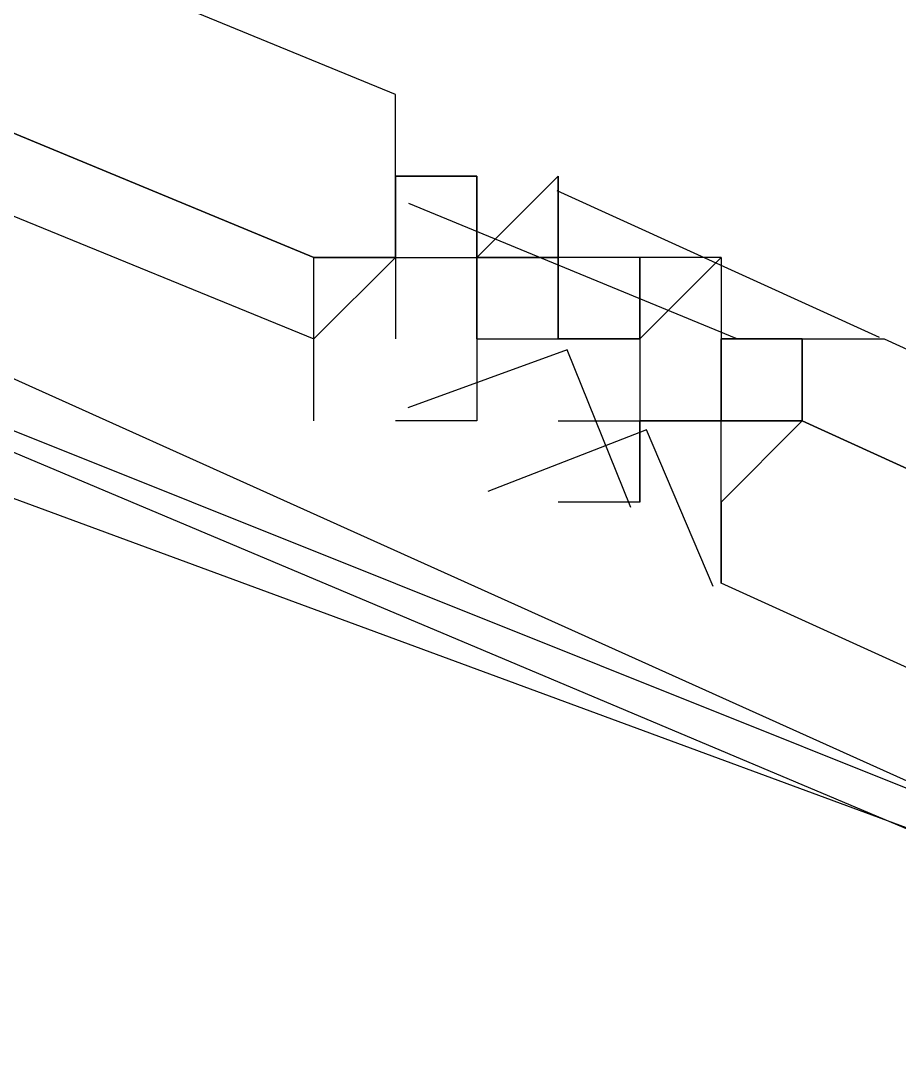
# Model space of a CAD drawing. Header units: feet. Extents: x -84 to 198, y -22 to 181.
# Drawn here: x 130.6054 to 130.7491, y 145.0585 to 145.2298 of the extents above; entities that cross this region are included whole.
import ezdxf

# ---------------------------------------------------------------- set-up
doc = ezdxf.new("R2010")
doc.units = ezdxf.units.FT
doc.layers.add('A-LINEA', color=7, linetype='CONTINUOUS')

msp = doc.modelspace()

# ---------------------------------------------------------------- linework, layer by layer
at = {"layer": 'A-LINEA'}
for p, q in [((130.6667, 145.2178), (130.6667, 145.2178)), ((130.6667, 145.2178), (130.6667, 145.2178)), ((130.6667, 145.2044), (130.68, 145.2044)), ((130.6667, 145.2044), (130.6667, 145.2044)), ((130.6667, 145.2044), (130.6667, 145.2044)), ((130.6667, 145.2044), (130.6667, 145.2044)), ((130.6667, 145.2044), (130.6667, 145.2044)), ((130.6667, 145.2044), (130.6667, 145.2044)), ((130.6667, 145.2044), (130.6667, 145.2044)), ((130.6667, 145.2044), (130.6667, 145.2044)), ((130.6667, 145.2044), (130.6667, 145.2044)), ((130.6667, 145.2044), (130.6667, 145.2044)), ((130.6667, 145.2044), (130.6667, 145.2044)), ((130.6667, 145.2044), (130.6667, 145.2044)), ((130.6667, 145.2044), (130.6667, 145.2044)), ((130.6667, 145.2044), (130.6667, 145.2044)), ((130.6667, 145.2044), (130.6667, 145.2044)), ((130.6667, 145.2044), (130.6667, 145.1911)), ((130.6667, 145.2044), (130.6667, 145.2044)), ((130.6667, 145.2044), (130.6667, 145.2044)), ((130.6667, 145.1911), (130.6667, 145.2044)), ((130.6667, 145.2044), (130.68, 145.2044)), ((130.6667, 145.2044), (130.6667, 145.2044)), ((130.6667, 145.2044), (130.6667, 145.2044)), ((130.6667, 145.2044), (130.6667, 145.2044)), ((130.6667, 145.2044), (130.6667, 145.2044)), ((130.6667, 145.2044), (130.6667, 145.2044)), ((130.6667, 145.2044), (130.6667, 145.2044)), ((130.6667, 145.2044), (130.6667, 145.2044)), ((130.6667, 145.2044), (130.6667, 145.2044)), ((130.6667, 145.2044), (130.6667, 145.2044)), ((130.6667, 145.2044), (130.6667, 145.2044)), ((130.6667, 145.2044), (130.6667, 145.2044)), ((130.6667, 145.2044), (130.6667, 145.2044)), ((130.6667, 145.2044), (130.6667, 145.2044)), ((130.6667, 145.2044), (130.6667, 145.2044)), ((130.6667, 145.2044), (130.6667, 145.1911)), ((130.6667, 145.2044), (130.6667, 145.2044)), ((130.6667, 145.2044), (130.6667, 145.2044)), ((130.6667, 145.1911), (130.6667, 145.2044)), ((130.68, 145.1911), (130.68, 145.2044)), ((130.68, 145.2044), (130.68, 145.2044)), ((130.68, 145.2044), (130.68, 145.2044)), ((130.68, 145.2044), (130.68, 145.2044)), ((130.68, 145.2044), (130.68, 145.2044)), ((130.68, 145.2044), (130.68, 145.2044)), ((130.68, 145.2044), (130.68, 145.2044)), ((130.68, 145.2044), (130.68, 145.2044)), ((130.68, 145.2044), (130.68, 145.2044)), ((130.68, 145.2044), (130.68, 145.2044)), ((130.68, 145.2044), (130.68, 145.2044)), ((130.68, 145.2044), (130.68, 145.2044)), ((130.68, 145.2044), (130.68, 145.2044)), ((130.68, 145.2044), (130.68, 145.2044)), ((130.68, 145.2044), (130.68, 145.2044)), ((130.68, 145.2044), (130.68, 145.2044)), ((130.68, 145.2044), (130.68, 145.2044)), ((130.68, 145.2044), (130.68, 145.2044)), ((130.68, 145.2044), (130.68, 145.2044)), ((130.68, 145.2044), (130.68, 145.2044)), ((130.68, 145.2044), (130.68, 145.2044)), ((130.68, 145.2044), (130.68, 145.2044)), ((130.68, 145.2044), (130.68, 145.2044)), ((130.68, 145.2044), (130.68, 145.2044)), ((130.68, 145.2044), (130.68, 145.2044)), ((130.68, 145.1911), (130.68, 145.2044)), ((130.68, 145.2044), (130.68, 145.2044)), ((130.68, 145.2044), (130.68, 145.2044)), ((130.68, 145.2044), (130.68, 145.2044)), ((130.68, 145.2044), (130.68, 145.2044)), ((130.68, 145.2044), (130.68, 145.2044)), ((130.68, 145.2044), (130.68, 145.2044)), ((130.68, 145.2044), (130.68, 145.2044)), ((130.68, 145.2044), (130.68, 145.2044)), ((130.68, 145.2044), (130.68, 145.2044)), ((130.68, 145.2044), (130.68, 145.2044)), ((130.68, 145.2044), (130.68, 145.2044)), ((130.68, 145.2044), (130.68, 145.2044)), ((130.68, 145.2044), (130.68, 145.2044)), ((130.68, 145.2044), (130.68, 145.2044)), ((130.68, 145.2044), (130.68, 145.2044)), ((130.68, 145.2044), (130.68, 145.2044)), ((130.68, 145.2044), (130.68, 145.2044)), ((130.68, 145.2044), (130.68, 145.2044)), ((130.68, 145.2044), (130.68, 145.2044)), ((130.68, 145.2044), (130.68, 145.2044)), ((130.68, 145.2044), (130.68, 145.2044)), ((130.68, 145.2044), (130.68, 145.2044)), ((130.68, 145.2044), (130.68, 145.2044)), ((130.68, 145.2044), (130.68, 145.2044)), ((130.6933, 145.2044), (130.6933, 145.2044)), ((130.6933, 145.1911), (130.6933, 145.2044)), ((130.6933, 145.1911), (130.6933, 145.2044)), ((130.6933, 145.2044), (130.6933, 145.1911)), ((130.6933, 145.2044), (130.6933, 145.1911)), ((130.6933, 145.2044), (130.6933, 145.1911)), ((130.6933, 145.2044), (130.6933, 145.2044)), ((130.6933, 145.2044), (130.6933, 145.2044)), ((130.6933, 145.2044), (130.6933, 145.2044)), ((130.6933, 145.2044), (130.6933, 145.2044)), ((130.6933, 145.2044), (130.6933, 145.2044)), ((130.6933, 145.2044), (130.6933, 145.2044)), ((130.6933, 145.2044), (130.6933, 145.2044)), ((130.6933, 145.1911), (130.6933, 145.2044)), ((130.6933, 145.2044), (130.6933, 145.2044)), ((130.6933, 145.2044), (130.6933, 145.2044)), ((130.6933, 145.1911), (130.6933, 145.2044)), ((130.6933, 145.2044), (130.6933, 145.2044)), ((130.6933, 145.2044), (130.6933, 145.2044)), ((130.6933, 145.1911), (130.6933, 145.2044)), ((130.6933, 145.1911), (130.6933, 145.2044)), ((130.6933, 145.2044), (130.6933, 145.1911)), ((130.6933, 145.2044), (130.6933, 145.1911)), ((130.6933, 145.2044), (130.6933, 145.1911)), ((130.6933, 145.2044), (130.6933, 145.2044)), ((130.6933, 145.2044), (130.6933, 145.2044)), ((130.6933, 145.2044), (130.6933, 145.2044)), ((130.6933, 145.2044), (130.6933, 145.2044)), ((130.6933, 145.2044), (130.6933, 145.2044)), ((130.6933, 145.2044), (130.6933, 145.2044)), ((130.6933, 145.2044), (130.6933, 145.2044)), ((130.6933, 145.1911), (130.6933, 145.2044)), ((130.6933, 145.2044), (130.6933, 145.2044)), ((130.6933, 145.2044), (130.6933, 145.2044)), ((130.6933, 145.1911), (130.6933, 145.2044)), ((130.6933, 145.2044), (130.6933, 145.2044)), ((130.6931, 145.2021), (130.7459, 145.1781)), ((130.6931, 145.2021), (130.7459, 145.1781)), ((130.6688, 145.2), (130.7224, 145.1779)), ((130.6688, 145.2), (130.7224, 145.1779)), ((130.6533, 145.1911), (130.6533, 145.1911)), ((130.6533, 145.1911), (130.6667, 145.1911)), ((130.6533, 145.1911), (130.6533, 145.1911)), ((130.6533, 145.1911), (130.6667, 145.1911)), ((130.6667, 145.1911), (130.6667, 145.1911)), ((130.6667, 145.1911), (130.6667, 145.1911)), ((130.6667, 145.1911), (130.6667, 145.1911)), ((130.6667, 145.1911), (130.68, 145.1911)), ((130.6667, 145.1911), (130.6667, 145.1911)), ((130.6667, 145.1911), (130.6667, 145.1911)), ((130.6667, 145.1911), (130.6667, 145.1911)), ((130.6667, 145.1911), (130.6667, 145.1911)), ((130.6667, 145.1911), (130.6667, 145.1911)), ((130.6667, 145.1911), (130.6667, 145.1911)), ((130.6667, 145.1911), (130.68, 145.1911)), ((130.6667, 145.1911), (130.68, 145.1911)), ((130.6667, 145.1911), (130.68, 145.1911)), ((130.6667, 145.1911), (130.6667, 145.1911)), ((130.6667, 145.1911), (130.6667, 145.1911)), ((130.6667, 145.1911), (130.6667, 145.1911)), ((130.6667, 145.1911), (130.6667, 145.1778)), ((130.6667, 145.1911), (130.6667, 145.1911)), ((130.6667, 145.1911), (130.6667, 145.1911)), ((130.6667, 145.1911), (130.6667, 145.1911)), ((130.6667, 145.1911), (130.6667, 145.1911)), ((130.6667, 145.1911), (130.6667, 145.1778)), ((130.6667, 145.1911), (130.6667, 145.1911)), ((130.6667, 145.1911), (130.6667, 145.1911)), ((130.6667, 145.1911), (130.6667, 145.1911)), ((130.6667, 145.1911), (130.6667, 145.1911)), ((130.6667, 145.1911), (130.68, 145.1911)), ((130.6667, 145.1911), (130.6667, 145.1911)), ((130.6667, 145.1911), (130.6667, 145.1911)), ((130.6667, 145.1911), (130.6667, 145.1911)), ((130.6667, 145.1911), (130.6667, 145.1911)), ((130.6667, 145.1911), (130.6667, 145.1911)), ((130.6667, 145.1911), (130.6667, 145.1911)), ((130.6667, 145.1911), (130.68, 145.1911)), ((130.6667, 145.1911), (130.68, 145.1911)), ((130.6667, 145.1911), (130.68, 145.1911)), ((130.6667, 145.1911), (130.6667, 145.1911)), ((130.6667, 145.1911), (130.6667, 145.1911)), ((130.6667, 145.1911), (130.6667, 145.1911)), ((130.6667, 145.1911), (130.6667, 145.1778)), ((130.6667, 145.1911), (130.6667, 145.1911)), ((130.6667, 145.1911), (130.6667, 145.1911)), ((130.6667, 145.1911), (130.6667, 145.1911)), ((130.6667, 145.1911), (130.6667, 145.1911)), ((130.6667, 145.1911), (130.6667, 145.1778)), ((130.6667, 145.1911), (130.6667, 145.1911)), ((130.68, 145.1911), (130.68, 145.1911)), ((130.68, 145.1911), (130.68, 145.1911)), ((130.68, 145.1911), (130.68, 145.1911)), ((130.68, 145.1911), (130.68, 145.1911)), ((130.68, 145.1911), (130.68, 145.1911)), ((130.68, 145.1911), (130.68, 145.1911)), ((130.68, 145.1911), (130.68, 145.1911)), ((130.68, 145.1911), (130.68, 145.1911)), ((130.68, 145.1911), (130.6933, 145.1911)), ((130.68, 145.1911), (130.68, 145.1911)), ((130.68, 145.1911), (130.68, 145.1911)), ((130.68, 145.1778), (130.68, 145.1911)), ((130.68, 145.1911), (130.68, 145.1911)), ((130.68, 145.1911), (130.68, 145.1911)), ((130.68, 145.1911), (130.68, 145.1911)), ((130.68, 145.1911), (130.68, 145.1911)), ((130.68, 145.1911), (130.68, 145.1911)), ((130.68, 145.1911), (130.68, 145.1911)), ((130.68, 145.1911), (130.68, 145.1911)), ((130.68, 145.1911), (130.68, 145.1911)), ((130.68, 145.1911), (130.68, 145.1911)), ((130.68, 145.1911), (130.6933, 145.1911)), ((130.68, 145.1911), (130.68, 145.1911)), ((130.68, 145.1911), (130.68, 145.1911)), ((130.68, 145.1911), (130.68, 145.1911)), ((130.68, 145.1911), (130.68, 145.1911)), ((130.68, 145.1778), (130.68, 145.1911)), ((130.68, 145.1911), (130.68, 145.1911)), ((130.68, 145.1911), (130.68, 145.1911)), ((130.68, 145.1911), (130.68, 145.1911)), ((130.68, 145.1778), (130.68, 145.1911)), ((130.68, 145.1911), (130.68, 145.1911)), ((130.68, 145.1911), (130.68, 145.1911)), ((130.68, 145.1911), (130.68, 145.1911)), ((130.68, 145.1911), (130.68, 145.1911)), ((130.68, 145.1911), (130.68, 145.1911)), ((130.68, 145.1911), (130.68, 145.1911)), ((130.68, 145.1911), (130.68, 145.1911)), ((130.68, 145.1911), (130.68, 145.1911)), ((130.68, 145.1911), (130.6933, 145.1911)), ((130.68, 145.1911), (130.68, 145.1911)), ((130.68, 145.1911), (130.68, 145.1911)), ((130.68, 145.1778), (130.68, 145.1911)), ((130.68, 145.1911), (130.68, 145.1911)), ((130.68, 145.1911), (130.68, 145.1911)), ((130.68, 145.1911), (130.68, 145.1911)), ((130.68, 145.1911), (130.68, 145.1911)), ((130.68, 145.1911), (130.68, 145.1911)), ((130.68, 145.1911), (130.68, 145.1911)), ((130.68, 145.1911), (130.68, 145.1911)), ((130.68, 145.1911), (130.68, 145.1911)), ((130.68, 145.1911), (130.68, 145.1911)), ((130.68, 145.1911), (130.6933, 145.1911)), ((130.68, 145.1911), (130.68, 145.1911)), ((130.68, 145.1911), (130.68, 145.1911)), ((130.68, 145.1911), (130.68, 145.1911)), ((130.68, 145.1911), (130.68, 145.1911)), ((130.68, 145.1778), (130.68, 145.1911)), ((130.68, 145.1911), (130.68, 145.1911)), ((130.68, 145.1911), (130.68, 145.1911)), ((130.68, 145.1911), (130.68, 145.1911)), ((130.68, 145.1778), (130.68, 145.1911)), ((130.6933, 145.1778), (130.6933, 145.1911)), ((130.6933, 145.1911), (130.6933, 145.1911)), ((130.6933, 145.1911), (130.6933, 145.1911)), ((130.6933, 145.1911), (130.6933, 145.1911)), ((130.6933, 145.1778), (130.6933, 145.1911)), ((130.7067, 145.1911), (130.6933, 145.1911)), ((130.6933, 145.1911), (130.6933, 145.1911)), ((130.6933, 145.1911), (130.6933, 145.1911)), ((130.6933, 145.1911), (130.6933, 145.1911)), ((130.6933, 145.1911), (130.6933, 145.1911)), ((130.6933, 145.1911), (130.6933, 145.1911)), ((130.6933, 145.1911), (130.6933, 145.1911)), ((130.6933, 145.1911), (130.6933, 145.1911)), ((130.6933, 145.1911), (130.6933, 145.1911)), ((130.6933, 145.1911), (130.6933, 145.1911)), ((130.6933, 145.1911), (130.6933, 145.1911)), ((130.6933, 145.1911), (130.6933, 145.1911)), ((130.6933, 145.1911), (130.6933, 145.1911)), ((130.6933, 145.1911), (130.6933, 145.1911)), ((130.6933, 145.1911), (130.6933, 145.1911)), ((130.6933, 145.1911), (130.6933, 145.1911)), ((130.6933, 145.1911), (130.6933, 145.1911)), ((130.6933, 145.1911), (130.6933, 145.1911)), ((130.6933, 145.1911), (130.6933, 145.1911)), ((130.6933, 145.1911), (130.6933, 145.1911)), ((130.6933, 145.1911), (130.6933, 145.1911)), ((130.6933, 145.1911), (130.6933, 145.1911)), ((130.6933, 145.1911), (130.6933, 145.1911)), ((130.6933, 145.1911), (130.6933, 145.1911)), ((130.6933, 145.1911), (130.6933, 145.1911)), ((130.6933, 145.1911), (130.6933, 145.1911)), ((130.6933, 145.1911), (130.6933, 145.1911)), ((130.6933, 145.1911), (130.6933, 145.1911)), ((130.6933, 145.1911), (130.6933, 145.1911)), ((130.6933, 145.1911), (130.6933, 145.1911)), ((130.6933, 145.1911), (130.6933, 145.1911)), ((130.6933, 145.1911), (130.6933, 145.1911)), ((130.6933, 145.1911), (130.6933, 145.1911)), ((130.6933, 145.1911), (130.6933, 145.1911)), ((130.6933, 145.1911), (130.6933, 145.1911)), ((130.6933, 145.1911), (130.6933, 145.1911)), ((130.6933, 145.1911), (130.6933, 145.1911)), ((130.6933, 145.1911), (130.6933, 145.1911)), ((130.6933, 145.1911), (130.6933, 145.1911)), ((130.6933, 145.1911), (130.6933, 145.1911)), ((130.6933, 145.1911), (130.6933, 145.1911)), ((130.6933, 145.1911), (130.6933, 145.1911)), ((130.6933, 145.1911), (130.6933, 145.1911)), ((130.6933, 145.1911), (130.6933, 145.1911)), ((130.6933, 145.1911), (130.6933, 145.1911)), ((130.6933, 145.1911), (130.6933, 145.1911)), ((130.6933, 145.1778), (130.6933, 145.1911)), ((130.6933, 145.1911), (130.6933, 145.1911)), ((130.6933, 145.1911), (130.6933, 145.1911)), ((130.6933, 145.1911), (130.6933, 145.1911)), ((130.6933, 145.1778), (130.6933, 145.1911)), ((130.7067, 145.1911), (130.6933, 145.1911)), ((130.6933, 145.1911), (130.6933, 145.1911)), ((130.6933, 145.1911), (130.6933, 145.1911)), ((130.6933, 145.1911), (130.6933, 145.1911)), ((130.6933, 145.1911), (130.6933, 145.1911)), ((130.6933, 145.1911), (130.6933, 145.1911)), ((130.6933, 145.1911), (130.6933, 145.1911)), ((130.6933, 145.1911), (130.6933, 145.1911)), ((130.6933, 145.1911), (130.6933, 145.1911)), ((130.6933, 145.1911), (130.6933, 145.1911)), ((130.6933, 145.1911), (130.6933, 145.1911)), ((130.6933, 145.1911), (130.6933, 145.1911)), ((130.6933, 145.1911), (130.6933, 145.1911)), ((130.6933, 145.1911), (130.6933, 145.1911)), ((130.6933, 145.1911), (130.6933, 145.1911)), ((130.6933, 145.1911), (130.6933, 145.1911)), ((130.6933, 145.1911), (130.6933, 145.1911)), ((130.6933, 145.1911), (130.6933, 145.1911)), ((130.6933, 145.1911), (130.6933, 145.1911)), ((130.6933, 145.1911), (130.6933, 145.1911)), ((130.6933, 145.1911), (130.6933, 145.1911)), ((130.6933, 145.1911), (130.6933, 145.1911)), ((130.6933, 145.1911), (130.6933, 145.1911)), ((130.6933, 145.1911), (130.6933, 145.1911)), ((130.6933, 145.1911), (130.6933, 145.1911)), ((130.6933, 145.1911), (130.6933, 145.1911)), ((130.6933, 145.1911), (130.6933, 145.1911)), ((130.6933, 145.1911), (130.6933, 145.1911)), ((130.6933, 145.1911), (130.6933, 145.1911)), ((130.6933, 145.1911), (130.6933, 145.1911)), ((130.6933, 145.1911), (130.6933, 145.1911)), ((130.6933, 145.1911), (130.6933, 145.1911)), ((130.6933, 145.1911), (130.6933, 145.1911)), ((130.6933, 145.1911), (130.6933, 145.1911)), ((130.6933, 145.1911), (130.6933, 145.1911)), ((130.6933, 145.1911), (130.6933, 145.1911)), ((130.6933, 145.1911), (130.6933, 145.1911)), ((130.6933, 145.1911), (130.6933, 145.1911)), ((130.6933, 145.1911), (130.6933, 145.1911)), ((130.6933, 145.1911), (130.6933, 145.1911)), ((130.6933, 145.1911), (130.6933, 145.1911)), ((130.6933, 145.1911), (130.6933, 145.1911)), ((130.6933, 145.1911), (130.6933, 145.1911)), ((130.6933, 145.1911), (130.6933, 145.1911)), ((130.6933, 145.1911), (130.6933, 145.1911)), ((130.6933, 145.1911), (130.6933, 145.1911)), ((130.72, 145.1911), (130.7067, 145.1911)), ((130.7067, 145.1911), (130.7067, 145.1911)), ((130.7067, 145.1911), (130.7067, 145.1911)), ((130.7067, 145.1911), (130.7067, 145.1911)), ((130.7067, 145.1911), (130.7067, 145.1911)), ((130.7067, 145.1911), (130.7067, 145.1911)), ((130.7067, 145.1911), (130.7067, 145.1911)), ((130.7067, 145.1911), (130.7067, 145.1911)), ((130.7067, 145.1911), (130.7067, 145.1911)), ((130.7067, 145.1911), (130.7067, 145.1911)), ((130.7067, 145.1911), (130.7067, 145.1911)), ((130.7067, 145.1911), (130.7067, 145.1911)), ((130.7067, 145.1778), (130.7067, 145.1911)), ((130.7067, 145.1911), (130.7067, 145.1911)), ((130.7067, 145.1911), (130.7067, 145.1911)), ((130.7067, 145.1911), (130.7067, 145.1911)), ((130.7067, 145.1911), (130.7067, 145.1911)), ((130.7067, 145.1911), (130.7067, 145.1911)), ((130.7067, 145.1911), (130.7067, 145.1911)), ((130.7067, 145.1911), (130.7067, 145.1911)), ((130.7067, 145.1911), (130.7067, 145.1911)), ((130.7067, 145.1911), (130.7067, 145.1911)), ((130.7067, 145.1911), (130.7067, 145.1911)), ((130.7067, 145.1911), (130.7067, 145.1911)), ((130.7067, 145.1911), (130.7067, 145.1911)), ((130.7067, 145.1911), (130.7067, 145.1911)), ((130.7067, 145.1911), (130.7067, 145.1911)), ((130.7067, 145.1911), (130.7067, 145.1911)), ((130.7067, 145.1911), (130.7067, 145.1911)), ((130.7067, 145.1911), (130.7067, 145.1911)), ((130.7067, 145.1911), (130.7067, 145.1911)), ((130.7067, 145.1911), (130.7067, 145.1911)), ((130.7067, 145.1911), (130.7067, 145.1911)), ((130.7067, 145.1911), (130.7067, 145.1911)), ((130.7067, 145.1911), (130.7067, 145.1778)), ((130.7067, 145.1911), (130.7067, 145.1778)), ((130.7067, 145.1911), (130.7067, 145.1778)), ((130.7067, 145.1911), (130.7067, 145.1911)), ((130.7067, 145.1911), (130.7067, 145.1911)), ((130.7067, 145.1911), (130.7067, 145.1911)), ((130.72, 145.1911), (130.7067, 145.1911)), ((130.72, 145.1911), (130.7067, 145.1911)), ((130.72, 145.1911), (130.7067, 145.1911)), ((130.72, 145.1911), (130.7067, 145.1911)), ((130.7067, 145.1911), (130.7067, 145.1911)), ((130.7067, 145.1911), (130.7067, 145.1911)), ((130.7067, 145.1911), (130.7067, 145.1911)), ((130.7067, 145.1911), (130.7067, 145.1911)), ((130.7067, 145.1911), (130.7067, 145.1911)), ((130.7067, 145.1911), (130.7067, 145.1911)), ((130.7067, 145.1911), (130.7067, 145.1911)), ((130.7067, 145.1911), (130.7067, 145.1911)), ((130.7067, 145.1911), (130.7067, 145.1911)), ((130.7067, 145.1911), (130.7067, 145.1911)), ((130.7067, 145.1911), (130.7067, 145.1911)), ((130.7067, 145.1778), (130.7067, 145.1911)), ((130.7067, 145.1911), (130.7067, 145.1911)), ((130.7067, 145.1911), (130.7067, 145.1911)), ((130.7067, 145.1911), (130.7067, 145.1911)), ((130.7067, 145.1911), (130.7067, 145.1911)), ((130.7067, 145.1911), (130.7067, 145.1911)), ((130.7067, 145.1911), (130.7067, 145.1911)), ((130.7067, 145.1911), (130.7067, 145.1911)), ((130.7067, 145.1911), (130.7067, 145.1911)), ((130.7067, 145.1911), (130.7067, 145.1911)), ((130.7067, 145.1911), (130.7067, 145.1911)), ((130.7067, 145.1911), (130.7067, 145.1911)), ((130.7067, 145.1911), (130.7067, 145.1911)), ((130.7067, 145.1911), (130.7067, 145.1911)), ((130.7067, 145.1911), (130.7067, 145.1911)), ((130.7067, 145.1911), (130.7067, 145.1911)), ((130.7067, 145.1911), (130.7067, 145.1911)), ((130.7067, 145.1911), (130.7067, 145.1911)), ((130.7067, 145.1911), (130.7067, 145.1911)), ((130.7067, 145.1911), (130.7067, 145.1911)), ((130.7067, 145.1911), (130.7067, 145.1911)), ((130.7067, 145.1911), (130.7067, 145.1911)), ((130.7067, 145.1911), (130.7067, 145.1778)), ((130.7067, 145.1911), (130.7067, 145.1778)), ((130.7067, 145.1911), (130.7067, 145.1778)), ((130.7067, 145.1911), (130.7067, 145.1911)), ((130.7067, 145.1911), (130.7067, 145.1911)), ((130.7067, 145.1911), (130.7067, 145.1911)), ((130.72, 145.1911), (130.7067, 145.1911)), ((130.72, 145.1911), (130.7067, 145.1911)), ((130.72, 145.1911), (130.7067, 145.1911)), ((130.72, 145.1911), (130.72, 145.1911)), ((130.72, 145.1911), (130.72, 145.1911)), ((130.72, 145.1911), (130.72, 145.1911)), ((130.72, 145.1911), (130.72, 145.1911)), ((130.72, 145.1911), (130.72, 145.1911)), ((130.72, 145.1911), (130.72, 145.1911)), ((130.72, 145.1911), (130.72, 145.1911)), ((130.72, 145.1911), (130.72, 145.1778)), ((130.72, 145.1911), (130.72, 145.1778)), ((130.72, 145.1911), (130.72, 145.1911)), ((130.72, 145.1911), (130.72, 145.1911)), ((130.72, 145.1911), (130.72, 145.1911)), ((130.72, 145.1911), (130.72, 145.1911)), ((130.72, 145.1911), (130.72, 145.1911)), ((130.72, 145.1911), (130.72, 145.1911)), ((130.72, 145.1911), (130.72, 145.1911)), ((130.72, 145.1911), (130.72, 145.1911)), ((130.72, 145.1911), (130.72, 145.1911)), ((130.72, 145.1911), (130.72, 145.1911)), ((130.72, 145.1911), (130.72, 145.1778)), ((130.72, 145.1911), (130.72, 145.1778)), ((130.72, 145.1911), (130.72, 145.1911)), ((130.72, 145.1911), (130.72, 145.1911)), ((130.72, 145.1911), (130.72, 145.1911)), ((130.6533, 145.1778), (130.6533, 145.1778)), ((130.6533, 145.1778), (130.6533, 145.1778)), ((130.6533, 145.1778), (130.6533, 145.1778)), ((130.6533, 145.1778), (130.6533, 145.1778)), ((130.6533, 145.1778), (130.6533, 145.1778)), ((130.6533, 145.1778), (130.6533, 145.1778)), ((130.6533, 145.1778), (130.6533, 145.1778)), ((130.6533, 145.1778), (130.6533, 145.1778)), ((130.6533, 145.1778), (130.6533, 145.1778)), ((130.6533, 145.1778), (130.6533, 145.1778)), ((130.6533, 145.1778), (130.6533, 145.1778)), ((130.6533, 145.1778), (130.6533, 145.1778)), ((130.6533, 145.1778), (130.6533, 145.1778)), ((130.6533, 145.1778), (130.6533, 145.1778)), ((130.6533, 145.1778), (130.6533, 145.1778)), ((130.6533, 145.1778), (130.6533, 145.1778)), ((130.6533, 145.1778), (130.6533, 145.1778)), ((130.6533, 145.1778), (130.6533, 145.1778)), ((130.6533, 145.1778), (130.6533, 145.1778)), ((130.6533, 145.1778), (130.6533, 145.1778)), ((130.6533, 145.1778), (130.6533, 145.1778)), ((130.6533, 145.1778), (130.6533, 145.1778)), ((130.6533, 145.1778), (130.6533, 145.1778)), ((130.6533, 145.1778), (130.6533, 145.1778)), ((130.6533, 145.1778), (130.6533, 145.1778)), ((130.6533, 145.1778), (130.6533, 145.1778)), ((130.6667, 145.1778), (130.6667, 145.1778)), ((130.6667, 145.1778), (130.6667, 145.1778)), ((130.6667, 145.1778), (130.6667, 145.1778)), ((130.6667, 145.1778), (130.6667, 145.1778)), ((130.6667, 145.1778), (130.6667, 145.1778)), ((130.6667, 145.1778), (130.6667, 145.1778)), ((130.6667, 145.1778), (130.6667, 145.1778)), ((130.6667, 145.1778), (130.6667, 145.1778)), ((130.6667, 145.1778), (130.6667, 145.1778)), ((130.6667, 145.1778), (130.6667, 145.1778)), ((130.6667, 145.1778), (130.6667, 145.1778)), ((130.6667, 145.1778), (130.6667, 145.1778)), ((130.6667, 145.1778), (130.6667, 145.1778)), ((130.6667, 145.1778), (130.6667, 145.1778)), ((130.6667, 145.1778), (130.6667, 145.1778)), ((130.6667, 145.1778), (130.6667, 145.1778)), ((130.6667, 145.1778), (130.6667, 145.1778)), ((130.6667, 145.1778), (130.6667, 145.1778)), ((130.6667, 145.1778), (130.6667, 145.1778)), ((130.6667, 145.1778), (130.6667, 145.1778)), ((130.6667, 145.1778), (130.6667, 145.1778)), ((130.6667, 145.1778), (130.6667, 145.1778)), ((130.6667, 145.1778), (130.6667, 145.1778)), ((130.6667, 145.1778), (130.6667, 145.1778)), ((130.68, 145.1778), (130.68, 145.1778)), ((130.68, 145.1778), (130.68, 145.1778)), ((130.68, 145.1778), (130.68, 145.1778)), ((130.68, 145.1778), (130.68, 145.1778)), ((130.68, 145.1778), (130.68, 145.1778)), ((130.68, 145.1778), (130.68, 145.1778)), ((130.68, 145.1778), (130.68, 145.1778)), ((130.68, 145.1778), (130.68, 145.1778)), ((130.68, 145.1778), (130.68, 145.1778)), ((130.68, 145.1778), (130.68, 145.1778)), ((130.68, 145.1778), (130.68, 145.1778)), ((130.68, 145.1778), (130.68, 145.1778)), ((130.68, 145.1778), (130.68, 145.1778)), ((130.68, 145.1778), (130.68, 145.1778)), ((130.68, 145.1778), (130.68, 145.1778)), ((130.68, 145.1778), (130.68, 145.1778)), ((130.68, 145.1778), (130.6933, 145.1778)), ((130.68, 145.1778), (130.68, 145.1778)), ((130.68, 145.1778), (130.68, 145.1778)), ((130.68, 145.1778), (130.68, 145.1778)), ((130.68, 145.1778), (130.68, 145.1778)), ((130.68, 145.1778), (130.68, 145.1778)), ((130.68, 145.1778), (130.68, 145.1778)), ((130.68, 145.1778), (130.68, 145.1778)), ((130.68, 145.1778), (130.68, 145.1778)), ((130.68, 145.1778), (130.68, 145.1778)), ((130.68, 145.1778), (130.68, 145.1778)), ((130.68, 145.1778), (130.68, 145.1778)), ((130.68, 145.1778), (130.68, 145.1778)), ((130.68, 145.1778), (130.68, 145.1778)), ((130.68, 145.1778), (130.68, 145.1778)), ((130.68, 145.1778), (130.68, 145.1778)), ((130.68, 145.1778), (130.68, 145.1778)), ((130.68, 145.1778), (130.68, 145.1778)), ((130.68, 145.1778), (130.68, 145.1778)), ((130.68, 145.1778), (130.68, 145.1778)), ((130.68, 145.1778), (130.68, 145.1778)), ((130.68, 145.1778), (130.68, 145.1778)), ((130.68, 145.1778), (130.68, 145.1778)), ((130.68, 145.1778), (130.68, 145.1778)), ((130.68, 145.1778), (130.68, 145.1778)), ((130.68, 145.1778), (130.68, 145.1778)), ((130.68, 145.1778), (130.68, 145.1778)), ((130.68, 145.1778), (130.68, 145.1778)), ((130.68, 145.1778), (130.68, 145.1778)), ((130.68, 145.1778), (130.6933, 145.1778)), ((130.68, 145.1778), (130.68, 145.1778)), ((130.68, 145.1778), (130.68, 145.1778)), ((130.68, 145.1778), (130.68, 145.1778)), ((130.68, 145.1778), (130.68, 145.1778)), ((130.68, 145.1778), (130.68, 145.1778)), ((130.68, 145.1778), (130.68, 145.1778)), ((130.68, 145.1778), (130.68, 145.1778)), ((130.68, 145.1778), (130.68, 145.1778)), ((130.68, 145.1778), (130.68, 145.1778)), ((130.68, 145.1778), (130.68, 145.1778)), ((130.68, 145.1778), (130.68, 145.1778)), ((130.68, 145.1778), (130.68, 145.1778)), ((130.6933, 145.1778), (130.6933, 145.1778)), ((130.7067, 145.1778), (130.6933, 145.1778)), ((130.6933, 145.1778), (130.6933, 145.1778)), ((130.6933, 145.1778), (130.6933, 145.1778)), ((130.6933, 145.1778), (130.6933, 145.1778)), ((130.6933, 145.1778), (130.6933, 145.1778)), ((130.6933, 145.1778), (130.6933, 145.1778)), ((130.6933, 145.1778), (130.6933, 145.1778)), ((130.6933, 145.1778), (130.6933, 145.1778)), ((130.6933, 145.1778), (130.6933, 145.1778)), ((130.6933, 145.1778), (130.6933, 145.1778)), ((130.6933, 145.1778), (130.6933, 145.1778)), ((130.6933, 145.1778), (130.6933, 145.1778)), ((130.6933, 145.1778), (130.6933, 145.1778)), ((130.6933, 145.1778), (130.6933, 145.1778)), ((130.6933, 145.1778), (130.6933, 145.1778)), ((130.6933, 145.1778), (130.6933, 145.1778)), ((130.6933, 145.1778), (130.6933, 145.1778)), ((130.6933, 145.1778), (130.6933, 145.1778)), ((130.6933, 145.1778), (130.6933, 145.1778)), ((130.6933, 145.1778), (130.6933, 145.1778)), ((130.6933, 145.1778), (130.6933, 145.1778)), ((130.6933, 145.1778), (130.6933, 145.1778)), ((130.6933, 145.1778), (130.6933, 145.1778)), ((130.6933, 145.1778), (130.6933, 145.1778)), ((130.6933, 145.1778), (130.6933, 145.1778)), ((130.6933, 145.1778), (130.6933, 145.1778)), ((130.6933, 145.1778), (130.6933, 145.1778)), ((130.6933, 145.1778), (130.6933, 145.1778)), ((130.6933, 145.1778), (130.6933, 145.1778)), ((130.6933, 145.1778), (130.6933, 145.1778)), ((130.6933, 145.1778), (130.6933, 145.1778)), ((130.6933, 145.1778), (130.6933, 145.1778)), ((130.6933, 145.1778), (130.6933, 145.1778)), ((130.6933, 145.1778), (130.6933, 145.1778)), ((130.6933, 145.1778), (130.6933, 145.1778)), ((130.6933, 145.1778), (130.6933, 145.1778)), ((130.6933, 145.1778), (130.6933, 145.1778)), ((130.6933, 145.1778), (130.6933, 145.1778)), ((130.6933, 145.1778), (130.6933, 145.1778)), ((130.6933, 145.1778), (130.6933, 145.1778)), ((130.6933, 145.1778), (130.6933, 145.1778)), ((130.6933, 145.1778), (130.6933, 145.1778)), ((130.6933, 145.1778), (130.6933, 145.1778)), ((130.6933, 145.1778), (130.7067, 145.1778)), ((130.6933, 145.1778), (130.6933, 145.1778)), ((130.6933, 145.1778), (130.7067, 145.1778)), ((130.7067, 145.1778), (130.6933, 145.1778)), ((130.6933, 145.1778), (130.6933, 145.1778)), ((130.6933, 145.1778), (130.6933, 145.1778)), ((130.7067, 145.1778), (130.6933, 145.1778)), ((130.6933, 145.1778), (130.6933, 145.1778)), ((130.6933, 145.1778), (130.6933, 145.1778)), ((130.6933, 145.1778), (130.6933, 145.1778)), ((130.7067, 145.1778), (130.6933, 145.1778)), ((130.6933, 145.1778), (130.6933, 145.1778)), ((130.6933, 145.1778), (130.6933, 145.1778)), ((130.6933, 145.1778), (130.6933, 145.1778)), ((130.6933, 145.1778), (130.6933, 145.1778)), ((130.6933, 145.1778), (130.6933, 145.1778)), ((130.6933, 145.1778), (130.6933, 145.1778)), ((130.6933, 145.1778), (130.6933, 145.1778)), ((130.6933, 145.1778), (130.6933, 145.1778)), ((130.6933, 145.1778), (130.6933, 145.1778)), ((130.6933, 145.1778), (130.6933, 145.1778)), ((130.6933, 145.1778), (130.6933, 145.1778)), ((130.6933, 145.1778), (130.6933, 145.1778)), ((130.6933, 145.1778), (130.6933, 145.1778)), ((130.6933, 145.1778), (130.6933, 145.1778)), ((130.6933, 145.1778), (130.6933, 145.1778)), ((130.6933, 145.1778), (130.6933, 145.1778)), ((130.6933, 145.1778), (130.6933, 145.1778)), ((130.6933, 145.1778), (130.6933, 145.1778)), ((130.6933, 145.1778), (130.6933, 145.1778)), ((130.6933, 145.1778), (130.6933, 145.1778)), ((130.6933, 145.1778), (130.6933, 145.1778)), ((130.6933, 145.1778), (130.6933, 145.1778)), ((130.6933, 145.1778), (130.6933, 145.1778)), ((130.6933, 145.1778), (130.6933, 145.1778)), ((130.6933, 145.1778), (130.6933, 145.1778)), ((130.6933, 145.1778), (130.6933, 145.1778)), ((130.6933, 145.1778), (130.6933, 145.1778)), ((130.6933, 145.1778), (130.6933, 145.1778)), ((130.6933, 145.1778), (130.6933, 145.1778)), ((130.6933, 145.1778), (130.6933, 145.1778)), ((130.6933, 145.1778), (130.6933, 145.1778)), ((130.6933, 145.1778), (130.6933, 145.1778)), ((130.6933, 145.1778), (130.6933, 145.1778)), ((130.6933, 145.1778), (130.6933, 145.1778)), ((130.6933, 145.1778), (130.6933, 145.1778)), ((130.6933, 145.1778), (130.6933, 145.1778)), ((130.6933, 145.1778), (130.6933, 145.1778)), ((130.6933, 145.1778), (130.6933, 145.1778)), ((130.6933, 145.1778), (130.6933, 145.1778)), ((130.6933, 145.1778), (130.6933, 145.1778)), ((130.6933, 145.1778), (130.6933, 145.1778)), ((130.6933, 145.1778), (130.6933, 145.1778)), ((130.6933, 145.1778), (130.7067, 145.1778)), ((130.6933, 145.1778), (130.6933, 145.1778)), ((130.6933, 145.1778), (130.7067, 145.1778)), ((130.7067, 145.1778), (130.6933, 145.1778)), ((130.6933, 145.1778), (130.6933, 145.1778)), ((130.6933, 145.1778), (130.6933, 145.1778)), ((130.7067, 145.1778), (130.6933, 145.1778)), ((130.6933, 145.1778), (130.6933, 145.1778)), ((130.6933, 145.1778), (130.6933, 145.1778)), ((130.7067, 145.1778), (130.7067, 145.1778)), ((130.7067, 145.1778), (130.7067, 145.1778)), ((130.7067, 145.1778), (130.7067, 145.1778)), ((130.7067, 145.1778), (130.7067, 145.1778)), ((130.7067, 145.1778), (130.7067, 145.1778)), ((130.7067, 145.1778), (130.7067, 145.1778)), ((130.7067, 145.1778), (130.7067, 145.1778)), ((130.7067, 145.1778), (130.7067, 145.1778)), ((130.7067, 145.1778), (130.7067, 145.1778)), ((130.7067, 145.1778), (130.7067, 145.1778)), ((130.7067, 145.1778), (130.7067, 145.1778)), ((130.7067, 145.1778), (130.7067, 145.1778)), ((130.7067, 145.1778), (130.7067, 145.1778)), ((130.7067, 145.1778), (130.7067, 145.1778)), ((130.7067, 145.1778), (130.7067, 145.1778)), ((130.7067, 145.1778), (130.7067, 145.1778)), ((130.7067, 145.1778), (130.7067, 145.1778)), ((130.7067, 145.1778), (130.7067, 145.1644)), ((130.7067, 145.1778), (130.7067, 145.1778)), ((130.7067, 145.1778), (130.7067, 145.1644)), ((130.7067, 145.1778), (130.7067, 145.1778)), ((130.7067, 145.1778), (130.7067, 145.1778)), ((130.7067, 145.1778), (130.7067, 145.1778)), ((130.7067, 145.1778), (130.7067, 145.1778)), ((130.7067, 145.1778), (130.7067, 145.1778)), ((130.7067, 145.1778), (130.7067, 145.1778)), ((130.7067, 145.1778), (130.7067, 145.1778)), ((130.7067, 145.1778), (130.7067, 145.1778)), ((130.7067, 145.1778), (130.7067, 145.1778)), ((130.7067, 145.1778), (130.7067, 145.1778)), ((130.7067, 145.1778), (130.7067, 145.1778)), ((130.7067, 145.1778), (130.7067, 145.1778)), ((130.7067, 145.1778), (130.7067, 145.1778)), ((130.7067, 145.1778), (130.7067, 145.1778)), ((130.7067, 145.1778), (130.7067, 145.1778)), ((130.7067, 145.1778), (130.7067, 145.1778)), ((130.7067, 145.1778), (130.7067, 145.1778)), ((130.7067, 145.1778), (130.7067, 145.1778)), ((130.7067, 145.1778), (130.7067, 145.1778)), ((130.7067, 145.1778), (130.7067, 145.1644)), ((130.7067, 145.1778), (130.7067, 145.1778)), ((130.7067, 145.1778), (130.7067, 145.1778)), ((130.7067, 145.1778), (130.7067, 145.1778)), ((130.7067, 145.1778), (130.7067, 145.1778)), ((130.7067, 145.1778), (130.7067, 145.1778)), ((130.7067, 145.1778), (130.7067, 145.1778)), ((130.7067, 145.1778), (130.7067, 145.1778)), ((130.7067, 145.1778), (130.7067, 145.1778)), ((130.7067, 145.1778), (130.7067, 145.1778)), ((130.7067, 145.1778), (130.7067, 145.1778)), ((130.7067, 145.1778), (130.7067, 145.1778)), ((130.7067, 145.1778), (130.7067, 145.1778)), ((130.7067, 145.1778), (130.7067, 145.1778)), ((130.7067, 145.1778), (130.7067, 145.1778)), ((130.7067, 145.1778), (130.7067, 145.1778)), ((130.7067, 145.1778), (130.7067, 145.1778)), ((130.7067, 145.1778), (130.7067, 145.1778)), ((130.7067, 145.1778), (130.7067, 145.1778)), ((130.7067, 145.1778), (130.7067, 145.1778)), ((130.7067, 145.1778), (130.7067, 145.1778)), ((130.7067, 145.1778), (130.7067, 145.1778)), ((130.7067, 145.1778), (130.7067, 145.1778)), ((130.7067, 145.1778), (130.7067, 145.1778)), ((130.7067, 145.1778), (130.7067, 145.1778)), ((130.7067, 145.1778), (130.7067, 145.1778)), ((130.7067, 145.1778), (130.7067, 145.1778)), ((130.7067, 145.1778), (130.7067, 145.1778)), ((130.7067, 145.1778), (130.7067, 145.1644)), ((130.7067, 145.1778), (130.7067, 145.1778)), ((130.7067, 145.1778), (130.7067, 145.1644)), ((130.7067, 145.1778), (130.7067, 145.1778)), ((130.7067, 145.1778), (130.7067, 145.1778)), ((130.7067, 145.1778), (130.7067, 145.1778)), ((130.7067, 145.1778), (130.7067, 145.1778)), ((130.7067, 145.1778), (130.7067, 145.1778)), ((130.7067, 145.1778), (130.7067, 145.1778)), ((130.7067, 145.1778), (130.7067, 145.1778)), ((130.7067, 145.1778), (130.7067, 145.1778)), ((130.7067, 145.1778), (130.7067, 145.1778)), ((130.7067, 145.1778), (130.7067, 145.1778)), ((130.7067, 145.1778), (130.7067, 145.1778)), ((130.7067, 145.1778), (130.7067, 145.1778)), ((130.7067, 145.1778), (130.7067, 145.1778)), ((130.7067, 145.1778), (130.7067, 145.1778)), ((130.7067, 145.1778), (130.7067, 145.1778)), ((130.7067, 145.1778), (130.7067, 145.1778)), ((130.7067, 145.1778), (130.7067, 145.1778)), ((130.7067, 145.1778), (130.7067, 145.1778)), ((130.7067, 145.1778), (130.7067, 145.1778)), ((130.7067, 145.1778), (130.7067, 145.1644)), ((130.7067, 145.1778), (130.7067, 145.1778)), ((130.7067, 145.1778), (130.7067, 145.1778)), ((130.7067, 145.1778), (130.7067, 145.1778)), ((130.7067, 145.1778), (130.7067, 145.1778)), ((130.7067, 145.1778), (130.7067, 145.1778)), ((130.7067, 145.1778), (130.7067, 145.1778)), ((130.7067, 145.1778), (130.7067, 145.1778)), ((130.7067, 145.1778), (130.7067, 145.1778)), ((130.7067, 145.1778), (130.7067, 145.1778)), ((130.7067, 145.1778), (130.7067, 145.1778)), ((130.72, 145.1778), (130.72, 145.1778)), ((130.72, 145.1778), (130.72, 145.1778)), ((130.72, 145.1778), (130.72, 145.1778)), ((130.72, 145.1778), (130.72, 145.1778)), ((130.72, 145.1778), (130.72, 145.1778)), ((130.72, 145.1778), (130.72, 145.1644)), ((130.72, 145.1778), (130.72, 145.1778)), ((130.72, 145.1778), (130.72, 145.1778)), ((130.72, 145.1778), (130.72, 145.1778)), ((130.72, 145.1778), (130.72, 145.1778)), ((130.72, 145.1778), (130.72, 145.1778)), ((130.72, 145.1778), (130.72, 145.1778)), ((130.72, 145.1778), (130.72, 145.1778)), ((130.72, 145.1778), (130.72, 145.1778)), ((130.72, 145.1644), (130.72, 145.1778)), ((130.72, 145.1778), (130.72, 145.1778)), ((130.72, 145.1778), (130.72, 145.1778)), ((130.72, 145.1778), (130.7333, 145.1778)), ((130.7333, 145.1778), (130.72, 145.1778)), ((130.72, 145.1778), (130.72, 145.1778)), ((130.72, 145.1778), (130.72, 145.1778)), ((130.7333, 145.1778), (130.72, 145.1778)), ((130.72, 145.1778), (130.72, 145.1778)), ((130.72, 145.1778), (130.72, 145.1778)), ((130.72, 145.1778), (130.72, 145.1778)), ((130.72, 145.1778), (130.72, 145.1778)), ((130.72, 145.1778), (130.72, 145.1778)), ((130.72, 145.1778), (130.72, 145.1778)), ((130.72, 145.1778), (130.72, 145.1778)), ((130.72, 145.1778), (130.72, 145.1778)), ((130.72, 145.1778), (130.72, 145.1778)), ((130.72, 145.1778), (130.72, 145.1778)), ((130.72, 145.1778), (130.72, 145.1778)), ((130.72, 145.1778), (130.72, 145.1778)), ((130.72, 145.1778), (130.72, 145.1778)), ((130.72, 145.1778), (130.72, 145.1644)), ((130.72, 145.1778), (130.72, 145.1778)), ((130.72, 145.1778), (130.72, 145.1778)), ((130.72, 145.1778), (130.72, 145.1778)), ((130.72, 145.1778), (130.72, 145.1778)), ((130.72, 145.1778), (130.72, 145.1778)), ((130.72, 145.1778), (130.72, 145.1778)), ((130.72, 145.1778), (130.72, 145.1778)), ((130.72, 145.1778), (130.72, 145.1778)), ((130.72, 145.1644), (130.72, 145.1778)), ((130.72, 145.1778), (130.72, 145.1778)), ((130.72, 145.1778), (130.72, 145.1778)), ((130.72, 145.1778), (130.7333, 145.1778)), ((130.7333, 145.1778), (130.72, 145.1778)), ((130.72, 145.1778), (130.72, 145.1778)), ((130.72, 145.1778), (130.72, 145.1778)), ((130.7333, 145.1778), (130.72, 145.1778)), ((130.72, 145.1778), (130.72, 145.1778)), ((130.72, 145.1778), (130.72, 145.1778)), ((130.72, 145.1778), (130.72, 145.1778)), ((130.72, 145.1778), (130.72, 145.1778)), ((130.72, 145.1778), (130.72, 145.1778)), ((130.72, 145.1778), (130.72, 145.1778)), ((130.72, 145.1778), (130.72, 145.1778)), ((130.72, 145.1778), (130.72, 145.1778)), ((130.7333, 145.1778), (130.7333, 145.1778)), ((130.7333, 145.1778), (130.7333, 145.1778)), ((130.7333, 145.1644), (130.7333, 145.1778)), ((130.7333, 145.1778), (130.7333, 145.1778)), ((130.7333, 145.1778), (130.7333, 145.1778)), ((130.7333, 145.1778), (130.7333, 145.1778)), ((130.7333, 145.1778), (130.7333, 145.1778)), ((130.7333, 145.1778), (130.7333, 145.1778)), ((130.7333, 145.1778), (130.7333, 145.1778)), ((130.7333, 145.1778), (130.7333, 145.1644)), ((130.7333, 145.1778), (130.7333, 145.1778)), ((130.7333, 145.1778), (130.7333, 145.1644)), ((130.7333, 145.1778), (130.7333, 145.1778)), ((130.7333, 145.1778), (130.7333, 145.1778)), ((130.7333, 145.1778), (130.7333, 145.1778)), ((130.7333, 145.1778), (130.7333, 145.1778)), ((130.7333, 145.1778), (130.7333, 145.1778)), ((130.7333, 145.1778), (130.7333, 145.1778)), ((130.7333, 145.1778), (130.7333, 145.1778)), ((130.7333, 145.1778), (130.7333, 145.1778)), ((130.7333, 145.1778), (130.7333, 145.1778)), ((130.7333, 145.1778), (130.7333, 145.1778)), ((130.7333, 145.1778), (130.7333, 145.1778)), ((130.7333, 145.1778), (130.7333, 145.1778)), ((130.7333, 145.1778), (130.7333, 145.1778)), ((130.7333, 145.1644), (130.7333, 145.1778)), ((130.7333, 145.1778), (130.7333, 145.1778)), ((130.7333, 145.1778), (130.7333, 145.1778)), ((130.7333, 145.1778), (130.7333, 145.1778)), ((130.7333, 145.1778), (130.7333, 145.1778)), ((130.7333, 145.1778), (130.7333, 145.1778)), ((130.7333, 145.1778), (130.7333, 145.1778)), ((130.7333, 145.1778), (130.7333, 145.1644)), ((130.7333, 145.1778), (130.7333, 145.1778)), ((130.7333, 145.1778), (130.7333, 145.1644)), ((130.7333, 145.1778), (130.7333, 145.1778)), ((130.7333, 145.1778), (130.7333, 145.1778)), ((130.7333, 145.1778), (130.7333, 145.1778)), ((130.7333, 145.1778), (130.7333, 145.1778)), ((130.7333, 145.1778), (130.7333, 145.1778)), ((130.7333, 145.1778), (130.7333, 145.1778)), ((130.7333, 145.1778), (130.7333, 145.1778)), ((130.7333, 145.1778), (130.7333, 145.1778)), ((130.7333, 145.1778), (130.7333, 145.1778)), ((130.7333, 145.1778), (130.7333, 145.1778)), ((130.7333, 145.1778), (130.7333, 145.1778)), ((130.6533, 145.1644), (130.6533, 145.1644)), ((130.6533, 145.1644), (130.6533, 145.1644)), ((130.68, 145.1644), (130.68, 145.1644)), ((130.68, 145.1644), (130.68, 145.1644)), ((130.68, 145.1644), (130.68, 145.1644)), ((130.68, 145.1644), (130.68, 145.1644)), ((130.68, 145.1644), (130.68, 145.1644)), ((130.68, 145.1644), (130.68, 145.1644)), ((130.68, 145.1644), (130.68, 145.1644)), ((130.68, 145.1644), (130.68, 145.1644)), ((130.68, 145.1644), (130.68, 145.1644)), ((130.68, 145.1644), (130.68, 145.1644)), ((130.68, 145.1644), (130.68, 145.1644)), ((130.68, 145.1644), (130.68, 145.1644)), ((130.68, 145.1644), (130.68, 145.1644)), ((130.68, 145.1644), (130.68, 145.1644)), ((130.6933, 145.1644), (130.7067, 145.1644)), ((130.6933, 145.1644), (130.7067, 145.1644)), ((130.7067, 145.1644), (130.7067, 145.1644)), ((130.7067, 145.1644), (130.7067, 145.1644)), ((130.72, 145.1644), (130.7067, 145.1644)), ((130.7067, 145.1644), (130.7067, 145.1644)), ((130.7067, 145.1644), (130.7067, 145.1644)), ((130.7067, 145.1644), (130.7067, 145.1644)), ((130.7067, 145.1644), (130.7067, 145.1644)), ((130.7067, 145.1644), (130.7067, 145.1644)), ((130.7067, 145.1644), (130.72, 145.1644)), ((130.7067, 145.1644), (130.72, 145.1644)), ((130.7067, 145.1644), (130.7067, 145.1644)), ((130.7067, 145.1644), (130.7067, 145.1644)), ((130.7067, 145.1644), (130.7067, 145.1644)), ((130.7067, 145.1644), (130.7067, 145.1644)), ((130.7067, 145.1644), (130.7067, 145.1644)), ((130.7067, 145.1644), (130.7067, 145.1644)), ((130.7067, 145.1644), (130.7067, 145.1644)), ((130.7067, 145.1644), (130.7067, 145.1644)), ((130.7067, 145.1644), (130.7067, 145.1644)), ((130.7067, 145.1644), (130.7067, 145.1644)), ((130.7067, 145.1644), (130.7067, 145.1644)), ((130.7067, 145.1644), (130.7067, 145.1644)), ((130.7067, 145.1644), (130.7067, 145.1644)), ((130.7067, 145.1511), (130.7067, 145.1644)), ((130.7067, 145.1511), (130.7067, 145.1644)), ((130.7067, 145.1644), (130.7067, 145.1644)), ((130.7067, 145.1644), (130.7067, 145.1644)), ((130.72, 145.1644), (130.7067, 145.1644)), ((130.7067, 145.1644), (130.7067, 145.1644)), ((130.7067, 145.1644), (130.7067, 145.1644)), ((130.7067, 145.1644), (130.7067, 145.1644)), ((130.7067, 145.1644), (130.7067, 145.1644)), ((130.7067, 145.1644), (130.7067, 145.1644)), ((130.7067, 145.1644), (130.72, 145.1644)), ((130.7067, 145.1644), (130.72, 145.1644)), ((130.7067, 145.1644), (130.7067, 145.1644)), ((130.7067, 145.1644), (130.7067, 145.1644)), ((130.7067, 145.1644), (130.7067, 145.1644)), ((130.7067, 145.1644), (130.7067, 145.1644)), ((130.7067, 145.1644), (130.7067, 145.1644)), ((130.7067, 145.1644), (130.7067, 145.1644)), ((130.7067, 145.1644), (130.7067, 145.1644)), ((130.7067, 145.1644), (130.7067, 145.1644)), ((130.7067, 145.1644), (130.7067, 145.1644)), ((130.7067, 145.1644), (130.7067, 145.1644)), ((130.7067, 145.1644), (130.7067, 145.1644)), ((130.7067, 145.1644), (130.7067, 145.1644)), ((130.7067, 145.1644), (130.7067, 145.1644)), ((130.7067, 145.1511), (130.7067, 145.1644)), ((130.7067, 145.1511), (130.7067, 145.1644)), ((130.72, 145.1644), (130.7333, 145.1644)), ((130.72, 145.1644), (130.72, 145.1644)), ((130.72, 145.1644), (130.72, 145.1644)), ((130.72, 145.1644), (130.72, 145.1644)), ((130.72, 145.1644), (130.72, 145.1644)), ((130.72, 145.1644), (130.72, 145.1644)), ((130.72, 145.1511), (130.72, 145.1644)), ((130.72, 145.1644), (130.72, 145.1644)), ((130.7333, 145.1644), (130.72, 145.1644)), ((130.72, 145.1644), (130.72, 145.1644)), ((130.72, 145.1644), (130.72, 145.1644)), ((130.72, 145.1644), (130.72, 145.1644)), ((130.72, 145.1644), (130.72, 145.1644)), ((130.72, 145.1511), (130.72, 145.1644)), ((130.72, 145.1644), (130.72, 145.1644)), ((130.72, 145.1644), (130.72, 145.1644)), ((130.72, 145.1511), (130.72, 145.1644)), ((130.72, 145.1644), (130.72, 145.1644)), ((130.72, 145.1644), (130.72, 145.1644)), ((130.72, 145.1644), (130.72, 145.1644)), ((130.72, 145.1644), (130.72, 145.1644)), ((130.72, 145.1644), (130.72, 145.1644)), ((130.72, 145.1644), (130.72, 145.1644)), ((130.72, 145.1644), (130.72, 145.1644)), ((130.72, 145.1644), (130.72, 145.1644)), ((130.72, 145.1644), (130.72, 145.1644)), ((130.72, 145.1644), (130.7333, 145.1644)), ((130.72, 145.1644), (130.72, 145.1644)), ((130.72, 145.1644), (130.72, 145.1644)), ((130.72, 145.1644), (130.72, 145.1644)), ((130.72, 145.1644), (130.72, 145.1644)), ((130.72, 145.1644), (130.72, 145.1644)), ((130.72, 145.1511), (130.72, 145.1644)), ((130.72, 145.1644), (130.72, 145.1644)), ((130.7333, 145.1644), (130.72, 145.1644)), ((130.72, 145.1644), (130.72, 145.1644)), ((130.72, 145.1644), (130.72, 145.1644)), ((130.72, 145.1644), (130.72, 145.1644)), ((130.72, 145.1644), (130.72, 145.1644)), ((130.72, 145.1511), (130.72, 145.1644)), ((130.72, 145.1644), (130.72, 145.1644)), ((130.72, 145.1644), (130.72, 145.1644)), ((130.72, 145.1511), (130.72, 145.1644)), ((130.72, 145.1644), (130.72, 145.1644)), ((130.72, 145.1644), (130.72, 145.1644)), ((130.72, 145.1644), (130.72, 145.1644)), ((130.72, 145.1644), (130.72, 145.1644)), ((130.72, 145.1644), (130.72, 145.1644)), ((130.72, 145.1644), (130.72, 145.1644)), ((130.72, 145.1644), (130.72, 145.1644)), ((130.72, 145.1644), (130.72, 145.1644)), ((130.72, 145.1644), (130.72, 145.1644)), ((130.7333, 145.1644), (130.7333, 145.1644)), ((130.7333, 145.1644), (130.7333, 145.1644)), ((130.7333, 145.1644), (130.7333, 145.1644)), ((130.7333, 145.1644), (130.7333, 145.1644)), ((130.7333, 145.1644), (130.7333, 145.1644)), ((130.7333, 145.1644), (130.7333, 145.1644)), ((130.7333, 145.1644), (130.7333, 145.1644)), ((130.7333, 145.1644), (130.7333, 145.1644)), ((130.7333, 145.1644), (130.7333, 145.1644)), ((130.7333, 145.1644), (130.7333, 145.1644)), ((130.7333, 145.1644), (130.7333, 145.1644)), ((130.7333, 145.1644), (130.7333, 145.1644)), ((130.7333, 145.1644), (130.7333, 145.1644)), ((130.7333, 145.1644), (130.7333, 145.1644)), ((130.7333, 145.1644), (130.7333, 145.1644)), ((130.7333, 145.1644), (130.7333, 145.1644)), ((130.7333, 145.1644), (130.7333, 145.1644)), ((130.7333, 145.1644), (130.7333, 145.1644)), ((130.6933, 145.1511), (130.6933, 145.1511)), ((130.6933, 145.1511), (130.6933, 145.1511)), ((130.6933, 145.1511), (130.6933, 145.1511)), ((130.6933, 145.1511), (130.6933, 145.1511)), ((130.6933, 145.1511), (130.6933, 145.1511)), ((130.6933, 145.1511), (130.6933, 145.1511)), ((130.7067, 145.1511), (130.7067, 145.1511)), ((130.7067, 145.1511), (130.7067, 145.1511)), ((130.72, 145.1511), (130.72, 145.1511)), ((130.72, 145.1511), (130.72, 145.1511)), ((130.72, 145.1511), (130.72, 145.1511)), ((130.72, 145.1378), (130.72, 145.1511)), ((130.72, 145.1511), (130.72, 145.1511)), ((130.72, 145.1511), (130.72, 145.1511)), ((130.72, 145.1511), (130.72, 145.1511)), ((130.72, 145.1511), (130.72, 145.1511)), ((130.72, 145.1511), (130.72, 145.1511)), ((130.72, 145.1511), (130.72, 145.1511)), ((130.72, 145.1511), (130.72, 145.1511)), ((130.72, 145.1511), (130.72, 145.1511)), ((130.72, 145.1511), (130.72, 145.1378)), ((130.72, 145.1511), (130.72, 145.1511)), ((130.72, 145.1511), (130.72, 145.1511)), ((130.72, 145.1511), (130.72, 145.1511)), ((130.72, 145.1511), (130.72, 145.1511)), ((130.72, 145.1378), (130.72, 145.1511)), ((130.72, 145.1511), (130.72, 145.1511)), ((130.72, 145.1511), (130.72, 145.1511)), ((130.72, 145.1511), (130.72, 145.1511)), ((130.72, 145.1511), (130.72, 145.1511)), ((130.72, 145.1511), (130.72, 145.1511)), ((130.72, 145.1511), (130.72, 145.1511)), ((130.72, 145.1511), (130.72, 145.1511)), ((130.72, 145.1511), (130.72, 145.1511)), ((130.72, 145.1511), (130.72, 145.1378)), ((130.72, 145.1511), (130.72, 145.1511)), ((130.72, 145.1378), (130.72, 145.1378)), ((130.72, 145.1378), (130.72, 145.1378))]:
    msp.add_line(p, q, dxfattribs=at)
for points in [[(130.6667, 145.2178), (127.0267, 146.7111), (127.0133, 146.7111), (127.0133, 146.6978), (130.6533, 145.1911), (130.6667, 145.1911), (130.6667, 145.2178)], [(130.6667, 145.2178), (127.0267, 146.7111), (127.0133, 146.7111), (127.0133, 146.6978), (130.6533, 145.1911), (130.6667, 145.1911), (130.6667, 145.2178)], [(130.6533, 145.1911), (127.0133, 146.6978), (127, 146.6844), (127, 146.6711), (130.6533, 145.1778), (130.6533, 145.1911)], [(130.6533, 145.1911), (127.0133, 146.6978), (127, 146.6844), (127, 146.6711), (130.6533, 145.1778), (130.6533, 145.1911)], [(130.6533, 145.1644), (130.6533, 145.1778), (130.6667, 145.1911), (130.6533, 145.1911), (130.6667, 145.1911), (130.6667, 145.2044), (130.6667, 145.2178)], [(130.6533, 145.1644), (130.6533, 145.1778), (130.6667, 145.1911), (130.6533, 145.1911), (130.6667, 145.1911), (130.6667, 145.2044), (130.6667, 145.2178)], [(130.6933, 145.2044), (130.68, 145.1911), (130.68, 145.1778), (130.68, 145.1644), (130.6667, 145.1644)], [(130.6667, 145.2044), (130.6667, 145.2044), (130.68, 145.2044), (130.6667, 145.2044), (130.68, 145.2044)], [(130.6667, 145.2044), (130.6667, 145.2044), (130.68, 145.2044), (130.6667, 145.2044), (130.68, 145.2044)], [(130.6933, 145.2044), (130.68, 145.1911), (130.68, 145.1778), (130.68, 145.1644), (130.6667, 145.1644)], [(130.6667, 145.2044), (130.6667, 145.2044), (130.68, 145.2044), (130.6667, 145.2044), (130.68, 145.2044)], [(130.6667, 145.2044), (130.6667, 145.2044), (130.68, 145.2044), (130.6667, 145.2044), (130.68, 145.2044)], [(130.68, 145.2044), (130.68, 145.2044), (130.68, 145.1911)], [(130.68, 145.2044), (130.68, 145.2044), (130.68, 145.1911)], [(130.5867, 144.5511), (130.3067, 144.6578), (130.5333, 145.1911), (130.8, 145.0844), (130.5867, 144.5511)], [(130.5867, 144.5511), (130.3067, 144.6578), (130.5333, 145.1911), (130.8, 145.0844), (130.5867, 144.5511)], [(130.32, 144.6578), (130.5733, 144.5378), (130.8267, 145.0711), (130.56, 145.1911), (130.32, 144.6578)], [(130.32, 144.6578), (130.5733, 144.5378), (130.8267, 145.0711), (130.56, 145.1911), (130.32, 144.6578)], [(130.6933, 145.1911), (130.68, 145.1911), (130.68, 145.1778)], [(130.6933, 145.1911), (130.68, 145.1911), (130.68, 145.1778)], [(130.7067, 145.1778), (130.6933, 145.1778), (130.6933, 145.1911)], [(130.6933, 145.1778), (130.6933, 145.1778), (130.6933, 145.1911), (130.6933, 145.1911)], [(130.7067, 145.1778), (130.7067, 145.1778), (130.6933, 145.1778), (130.6933, 145.1911)], [(130.6933, 145.1778), (130.6933, 145.1911), (130.6933, 145.1778)], [(130.72, 145.1911), (130.7067, 145.1778), (130.7067, 145.1644), (130.7067, 145.1511), (130.6933, 145.1511)], [(130.7067, 145.1778), (130.6933, 145.1778), (130.6933, 145.1911)], [(130.6933, 145.1778), (130.6933, 145.1778), (130.6933, 145.1911), (130.6933, 145.1911)], [(130.7067, 145.1778), (130.7067, 145.1778), (130.6933, 145.1778), (130.6933, 145.1911)], [(130.6933, 145.1778), (130.6933, 145.1911), (130.6933, 145.1778)], [(130.72, 145.1911), (130.7067, 145.1778), (130.7067, 145.1644), (130.7067, 145.1511), (130.6933, 145.1511)], [(130.7067, 145.1911), (130.7067, 145.1911), (130.7067, 145.1778), (130.7067, 145.1778)], [(130.7067, 145.1911), (130.7067, 145.1778), (130.7067, 145.1911)], [(130.7067, 145.1911), (130.7067, 145.1778), (130.7067, 145.1911)], [(130.72, 145.1911), (130.7067, 145.1911), (130.7067, 145.1778)], [(130.7067, 145.1911), (130.7067, 145.1911), (130.7067, 145.1778), (130.7067, 145.1778)], [(130.7067, 145.1911), (130.7067, 145.1778), (130.7067, 145.1911)], [(130.7067, 145.1911), (130.7067, 145.1778), (130.7067, 145.1911)], [(130.72, 145.1911), (130.7067, 145.1911), (130.7067, 145.1778)], [(130.5733, 144.5644), (130.32, 144.6711), (130.5333, 145.1778), (130.7867, 145.0844), (130.5733, 144.5644)], [(130.5733, 144.5644), (130.32, 144.6711), (130.5333, 145.1778), (130.7867, 145.0844), (130.5733, 144.5644)], [(130.3333, 144.6711), (130.5733, 144.5511), (130.8133, 145.0711), (130.56, 145.1778), (130.3333, 144.6711)], [(130.3333, 144.6711), (130.5733, 144.5511), (130.8133, 145.0711), (130.56, 145.1778), (130.3333, 144.6711)], [(130.7067, 145.1778), (130.7067, 145.1778), (130.7067, 145.1644)], [(130.7067, 145.1778), (130.7067, 145.1778), (130.7067, 145.1644)], [(130.72, 145.1778), (130.72, 145.1778), (130.72, 145.1644)], [(130.72, 145.1778), (130.72, 145.1778), (130.7333, 145.1778)], [(130.72, 145.1378), (130.72, 145.1511), (130.7333, 145.1644), (130.7333, 145.1778), (130.7467, 145.1778)], [(130.72, 145.1778), (130.72, 145.1778), (130.72, 145.1644)], [(130.72, 145.1778), (130.72, 145.1778), (130.7333, 145.1778)], [(130.72, 145.1378), (130.72, 145.1511), (130.7333, 145.1644), (130.7333, 145.1778), (130.7467, 145.1778)], [(130.7467, 145.1778), (134.3333, 143.5511), (134.32, 143.5244), (130.7333, 145.1644), (130.7333, 145.1778), (130.7467, 145.1778)], [(130.7467, 145.1778), (134.3333, 143.5511), (134.32, 143.5244), (130.7333, 145.1644), (130.7333, 145.1778), (130.7467, 145.1778)], [(130.7052, 145.1502), (130.6948, 145.176), (130.6687, 145.1665)], [(130.7052, 145.1502), (130.6948, 145.176), (130.6687, 145.1665)], [(130.7333, 145.1644), (134.32, 143.5244), (134.32, 143.5111), (134.3067, 143.5111), (130.72, 145.1378), (130.72, 145.1511), (130.7333, 145.1644)], [(130.7333, 145.1644), (134.32, 143.5244), (134.32, 143.5111), (134.3067, 143.5111), (130.72, 145.1378), (130.72, 145.1511), (130.7333, 145.1644)], [(130.7187, 145.1373), (130.7078, 145.1629), (130.6818, 145.1528)], [(130.7187, 145.1373), (130.7078, 145.1629), (130.6818, 145.1528)]]:
    msp.add_lwpolyline(points, dxfattribs=at)

doc.saveas('drawing.dxf')
